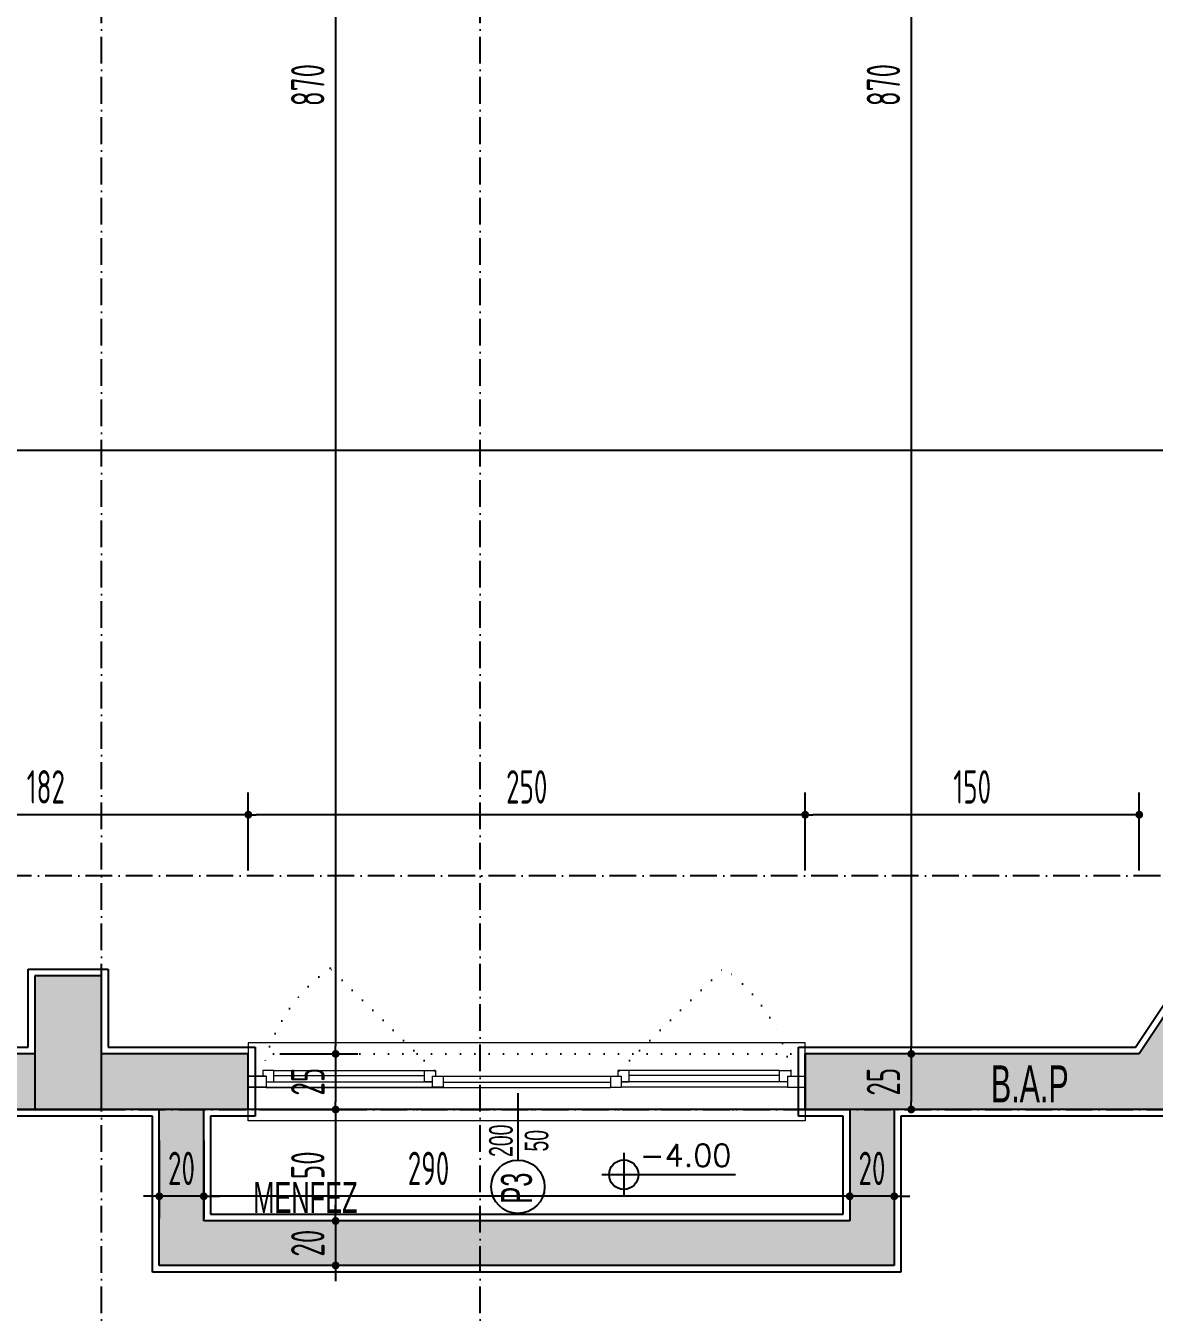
# Model space of a CAD drawing. Extents: x 41749 to 92598, y -24291 to 29432.
# Drawn here: x 47568 to 48075, y -23309 to -22730 of the extents above; entities that cross this region are included whole.
import ezdxf

# ---------------------------------------------------------------- set-up
doc = ezdxf.new("R2010")
doc.units = 0
doc.header["$MEASUREMENT"] = 0
doc.header["$PDMODE"] = 3
doc.linetypes.add('ACAD_ISO10W100', pattern=[18, 12, -3, 0, -3])
doc.linetypes.add('DOT', pattern=[6.35, 0, -6.35])
doc.layers.get('0').update_dxf_attribs({"linetype": 'CONTINUOUS'})
doc.layers.get('Defpoints').update_dxf_attribs({"linetype": 'CONTINUOUS'})
for name, color, linetype in [('AKS', 10, 'CONTINUOUS'), ('DUVAR', 6, 'CONTINUOUS'), ('İÇ ÖLÇÜ', 95, 'CONTINUOUS'), ('KOLON', 5, 'CONTINUOUS'), ('OLCU', 3, 'CONTINUOUS'), ('P', 7, 'DOT'), ('SEMBOL', 21, 'CONTINUOUS'), ('SıVA', 7, 'CONTINUOUS'), ('tar', 12, 'CONTINUOUS'), ('YAZI', 7, 'CONTINUOUS')]:
    doc.layers.add(name, color=color, linetype=linetype)
doc.layers.add('KAPI-GOR', color=153, linetype='CONTINUOUS', lineweight=15)
doc.styles.add('KOT', font='ROMANS.SHX')
doc.styles.add('OLCU', font='isocpeur.ttf', dxfattribs={"width": 0.59})
doc.dimstyles.new('OLCU3', dxfattribs={"dimscale": 0.5, "dimtxt": 30, "dimasz": 7, "dimexe": 20, "dimexo": 0, "dimgap": 10, "dimtad": 1, "dimdec": 4, "dimrnd": 0.5, "dimdsep": 46, "dimtxsty": 'OLCU', "dimblk1": 'DOT', "dimblk2": 'DOT', "dimsah": 1, "dimcen": 0.09, "dimclrt": 4, "dimadec": 0, "dimazin": 0, "dimtfac": 1, "dimtdec": 4, "dimtix": 1, "dimtmove": 2, "dimatfit": 3, "dimfxl": 0, "dimtolj": 1, "dimtzin": 0, "dimarcsym": 0})

# ---------------------------------------------------------------- blocks, each defined once
blk = doc.blocks.new('KOTBLK04')
for p, q in [((0, 0.49), (0, -0.49)), ((-0.49, 0), (2.51, 0))]:
    blk.add_line(p, q)
blk.add_circle((0, 0), 0.33)
at = {"color": 7, "style": 'KOT'}
blk.add_attdef('TEMIZ', (0.359, 0.185), '', height=1, dxfattribs=at)
blk = doc.blocks.new('DOT')
at = {"color": 0, "linetype": 'ByBlock'}
blk.add_line((-0.5, 0), (-1, 0), dxfattribs=at)
at = {"color": 0, "linetype": 'ByBlock', "const_width": 0.5}
blk.add_lwpolyline([(-0.25, 0, 1), (0.25, 0, 1)], format="xyb", close=True, dxfattribs=at)
blk = doc.blocks.new('*D2473')
at = {"layer": 'Defpoints', "color": 0, "transparency": 16777216}
for p in [(47918.3, -23083.96), (47918.3, -23191.34), (48068.3, -23191.34)]:
    blk.add_point(p, dxfattribs=at)
at = {"layer": 'İÇ ÖLÇÜ', "color": 0, "lineweight": -2, "transparency": 16777216}
for p, q in [((47918.3, -23108.96), (47918.3, -23073.96)), ((48068.3, -23108.96), (48068.3, -23073.96)), ((48064.8, -23083.96), (47921.8, -23083.96))]:
    blk.add_line(p, q, dxfattribs=at)
at = {"layer": 'İÇ ÖLÇÜ', "color": 0, "lineweight": -2, "transparency": 16777216, "xscale": 3.5, "yscale": 3.5, "zscale": 3.5, "rotation": 180}
blk.add_blockref('DOT', (47918.3, -23083.96), dxfattribs=at)
at = {"layer": 'İÇ ÖLÇÜ', "color": 0, "lineweight": -2, "transparency": 16777216, "xscale": 3.5, "yscale": 3.5, "zscale": 3.5}
blk.add_blockref('DOT', (48068.3, -23083.96), dxfattribs=at)
at = {"layer": 'İÇ ÖLÇÜ', "color": 4, "transparency": 16777216, "insert": (47993.3, -23071.46), "char_height": 15, "attachment_point": 5, "style": 'OLCU'}
blk.add_mtext('\\A1;150', dxfattribs=at)
blk = doc.blocks.new('*D2474')
at = {"layer": 'Defpoints', "color": 0, "transparency": 16777216}
for p in [(47668.3, -23083.96), (47918.3, -23191.34), (47668.3, -23201.34)]:
    blk.add_point(p, dxfattribs=at)
at = {"layer": 'İÇ ÖLÇÜ', "color": 0, "lineweight": -2, "transparency": 16777216}
for p, q in [((47668.3, -23108.96), (47668.3, -23073.96)), ((47918.3, -23108.96), (47918.3, -23073.96)), ((47914.8, -23083.96), (47671.8, -23083.96))]:
    blk.add_line(p, q, dxfattribs=at)
at = {"layer": 'İÇ ÖLÇÜ', "color": 0, "lineweight": -2, "transparency": 16777216, "xscale": 3.5, "yscale": 3.5, "zscale": 3.5, "rotation": 180}
blk.add_blockref('DOT', (47668.3, -23083.96), dxfattribs=at)
at = {"layer": 'İÇ ÖLÇÜ', "color": 0, "lineweight": -2, "transparency": 16777216, "xscale": 3.5, "yscale": 3.5, "zscale": 3.5}
blk.add_blockref('DOT', (47918.3, -23083.96), dxfattribs=at)
at = {"layer": 'İÇ ÖLÇÜ', "color": 4, "transparency": 16777216, "insert": (47793.3, -23071.46), "char_height": 15, "attachment_point": 5, "style": 'OLCU'}
blk.add_mtext('\\A1;250', dxfattribs=at)
blk = doc.blocks.new('*D2475')
at = {"layer": 'Defpoints', "color": 0, "transparency": 16777216}
for p in [(47486.48, -23083.96), (47486.48, -23197.39), (47668.3, -23201.34)]:
    blk.add_point(p, dxfattribs=at)
at = {"layer": 'İÇ ÖLÇÜ', "color": 0, "lineweight": -2, "transparency": 16777216}
for p, q in [((47486.48, -23108.96), (47486.48, -23073.96)), ((47668.3, -23108.96), (47668.3, -23073.96)), ((47664.8, -23083.96), (47489.98, -23083.96))]:
    blk.add_line(p, q, dxfattribs=at)
at = {"layer": 'İÇ ÖLÇÜ', "color": 0, "lineweight": -2, "transparency": 16777216, "xscale": 3.5, "yscale": 3.5, "zscale": 3.5, "rotation": 180}
blk.add_blockref('DOT', (47486.48, -23083.96), dxfattribs=at)
at = {"layer": 'İÇ ÖLÇÜ', "color": 0, "lineweight": -2, "transparency": 16777216, "xscale": 3.5, "yscale": 3.5, "zscale": 3.5}
blk.add_blockref('DOT', (47668.3, -23083.96), dxfattribs=at)
at = {"layer": 'İÇ ÖLÇÜ', "color": 4, "transparency": 16777216, "insert": (47577.39, -23071.46), "char_height": 15, "attachment_point": 5, "style": 'OLCU'}
blk.add_mtext('\\A1;182', dxfattribs=at)
blk = doc.blocks.new('*D2479')
at = {"layer": 'Defpoints', "color": 0, "transparency": 16777216}
for p in [(46082.86, -22920.44), (48222.39, -22935.69), (46082.86, -22956.79)]:
    blk.add_point(p, dxfattribs=at)
at = {"layer": 'İÇ ÖLÇÜ', "color": 0, "lineweight": -2, "transparency": 16777216}
for p, q in [((46082.86, -22945.44), (46082.86, -22910.44)), ((48222.39, -22935.69), (48222.39, -22910.44)), ((48218.89, -22920.44), (46086.36, -22920.44))]:
    blk.add_line(p, q, dxfattribs=at)
at = {"layer": 'İÇ ÖLÇÜ', "color": 0, "lineweight": -2, "transparency": 16777216, "xscale": 3.5, "yscale": 3.5, "zscale": 3.5, "rotation": 180}
blk.add_blockref('DOT', (46082.86, -22920.44), dxfattribs=at)
at = {"layer": 'İÇ ÖLÇÜ', "color": 0, "lineweight": -2, "transparency": 16777216, "xscale": 3.5, "yscale": 3.5, "zscale": 3.5}
blk.add_blockref('DOT', (48222.39, -22920.44), dxfattribs=at)
at = {"layer": 'İÇ ÖLÇÜ', "color": 4, "transparency": 16777216, "insert": (47221.05, -22907.94), "char_height": 15, "attachment_point": 5, "style": 'OLCU'}
blk.add_mtext('\\A1;2139.5', dxfattribs=at)
blk = doc.blocks.new('*D2482')
at = {"layer": 'Defpoints', "color": 0, "transparency": 16777216}
for p in [(47965.94, -22321.34), (47965.94, -23191.34), (48029.52, -23191.34)]:
    blk.add_point(p, dxfattribs=at)
at = {"layer": 'İÇ ÖLÇÜ', "color": 0, "lineweight": -2, "transparency": 16777216}
for p, q in [((47965.94, -22321.34), (47955.94, -22321.34)), ((47965.94, -22324.84), (47965.94, -23187.84)), ((47990.94, -23191.34), (47955.94, -23191.34))]:
    blk.add_line(p, q, dxfattribs=at)
at = {"layer": 'İÇ ÖLÇÜ', "color": 0, "lineweight": -2, "transparency": 16777216, "xscale": 3.5, "yscale": 3.5, "zscale": 3.5}
for p, rotation in [((47965.94, -22321.34), 90), ((47965.94, -23191.34), 270)]:
    blk.add_blockref('DOT', p, dxfattribs=dict(at, rotation=rotation))
at = {"layer": 'İÇ ÖLÇÜ', "color": 4, "transparency": 16777216, "insert": (47953.44, -22756.34), "char_height": 15, "attachment_point": 5, "rotation": 90, "style": 'OLCU'}
blk.add_mtext('\\A1;870', dxfattribs=at)
blk = doc.blocks.new('*D2483')
at = {"layer": 'Defpoints', "color": 0, "transparency": 16777216}
for p in [(48029.52, -23191.34), (47965.94, -23216.34), (48029.52, -23216.34)]:
    blk.add_point(p, dxfattribs=at)
at = {"layer": 'İÇ ÖLÇÜ', "color": 0, "lineweight": -2, "transparency": 16777216}
for p, q in [((47990.94, -23191.34), (47955.94, -23191.34)), ((47965.94, -23194.84), (47965.94, -23212.84)), ((47990.94, -23216.34), (47955.94, -23216.34))]:
    blk.add_line(p, q, dxfattribs=at)
at = {"layer": 'İÇ ÖLÇÜ', "color": 0, "lineweight": -2, "transparency": 16777216, "xscale": 3.5, "yscale": 3.5, "zscale": 3.5}
for p, rotation in [((47965.94, -23191.34), 90), ((47965.94, -23216.34), 270)]:
    blk.add_blockref('DOT', p, dxfattribs=dict(at, rotation=rotation))
at = {"layer": 'İÇ ÖLÇÜ', "color": 4, "transparency": 16777216, "insert": (47953.44, -23203.84), "char_height": 15, "attachment_point": 5, "rotation": 90, "style": 'OLCU'}
blk.add_mtext('\\A1;25', dxfattribs=at)
blk = doc.blocks.new('*D2485')
at = {"layer": 'Defpoints', "color": 0, "transparency": 16777216}
for p in [(47592.39, -22321.34), (47660.15, -23191.34), (47707.5, -23191.34)]:
    blk.add_point(p, dxfattribs=at)
at = {"layer": 'İÇ ÖLÇÜ', "color": 0, "lineweight": -2, "transparency": 16777216}
for p, q in [((47682.5, -22321.34), (47717.5, -22321.34)), ((47707.5, -22324.84), (47707.5, -23187.84)), ((47682.5, -23191.34), (47717.5, -23191.34))]:
    blk.add_line(p, q, dxfattribs=at)
at = {"layer": 'İÇ ÖLÇÜ', "color": 0, "lineweight": -2, "transparency": 16777216, "xscale": 3.5, "yscale": 3.5, "zscale": 3.5}
for p, rotation in [((47707.5, -22321.34), 90), ((47707.5, -23191.34), 270)]:
    blk.add_blockref('DOT', p, dxfattribs=dict(at, rotation=rotation))
at = {"layer": 'İÇ ÖLÇÜ', "color": 4, "transparency": 16777216, "insert": (47695, -22756.34), "char_height": 15, "attachment_point": 5, "rotation": 90, "style": 'OLCU'}
blk.add_mtext('\\A1;870', dxfattribs=at)
blk = doc.blocks.new('*D2486')
at = {"layer": 'Defpoints', "color": 0, "transparency": 16777216}
for p in [(47660.15, -23191.34), (47660.15, -23216.34), (47707.5, -23216.34)]:
    blk.add_point(p, dxfattribs=at)
at = {"layer": 'İÇ ÖLÇÜ', "color": 0, "lineweight": -2, "transparency": 16777216}
for p, q in [((47682.5, -23191.34), (47717.5, -23191.34)), ((47707.5, -23194.84), (47707.5, -23212.84)), ((47682.5, -23216.34), (47717.5, -23216.34))]:
    blk.add_line(p, q, dxfattribs=at)
at = {"layer": 'İÇ ÖLÇÜ', "color": 0, "lineweight": -2, "transparency": 16777216, "xscale": 3.5, "yscale": 3.5, "zscale": 3.5}
for p, rotation in [((47707.5, -23191.34), 90), ((47707.5, -23216.34), 270)]:
    blk.add_blockref('DOT', p, dxfattribs=dict(at, rotation=rotation))
at = {"layer": 'İÇ ÖLÇÜ', "color": 4, "transparency": 16777216, "insert": (47695, -23203.84), "char_height": 15, "attachment_point": 5, "rotation": 90, "style": 'OLCU'}
blk.add_mtext('\\A1;25', dxfattribs=at)
blk = doc.blocks.new('*D2487')
at = {"layer": 'Defpoints', "color": 0, "transparency": 16777216}
for p in [(47660.15, -23216.34), (47707.5, -23266.34), (47736.38, -23266.34)]:
    blk.add_point(p, dxfattribs=at)
at = {"layer": 'İÇ ÖLÇÜ', "color": 0, "lineweight": -2, "transparency": 16777216}
for p, q in [((47682.5, -23216.34), (47717.5, -23216.34)), ((47707.5, -23219.84), (47707.5, -23262.84)), ((47732.5, -23266.34), (47697.5, -23266.34))]:
    blk.add_line(p, q, dxfattribs=at)
at = {"layer": 'İÇ ÖLÇÜ', "color": 0, "lineweight": -2, "transparency": 16777216, "xscale": 3.5, "yscale": 3.5, "zscale": 3.5}
for p, rotation in [((47707.5, -23216.34), 90), ((47707.5, -23266.34), 270)]:
    blk.add_blockref('DOT', p, dxfattribs=dict(at, rotation=rotation))
at = {"layer": 'İÇ ÖLÇÜ', "color": 4, "transparency": 16777216, "insert": (47695, -23241.34), "char_height": 15, "attachment_point": 5, "rotation": 90, "style": 'OLCU'}
blk.add_mtext('\\A1;50', dxfattribs=at)
blk = doc.blocks.new('*D2488')
at = {"layer": 'Defpoints', "color": 0, "transparency": 16777216}
for p in [(47736.38, -23266.34), (47707.5, -23286.34), (47736.38, -23286.34)]:
    blk.add_point(p, dxfattribs=at)
at = {"layer": 'İÇ ÖLÇÜ', "color": 0, "lineweight": -2, "transparency": 16777216}
for p, q in [((47707.5, -23262.84), (47707.5, -23259.34)), ((47732.5, -23266.34), (47697.5, -23266.34)), ((47707.5, -23266.34), (47707.5, -23286.34)), ((47732.5, -23286.34), (47697.5, -23286.34)), ((47707.5, -23289.84), (47707.5, -23293.34))]:
    blk.add_line(p, q, dxfattribs=at)
at = {"layer": 'İÇ ÖLÇÜ', "color": 0, "lineweight": -2, "transparency": 16777216, "xscale": 3.5, "yscale": 3.5, "zscale": 3.5}
for p, rotation in [((47707.5, -23266.34), 270), ((47707.5, -23286.34), 90)]:
    blk.add_blockref('DOT', p, dxfattribs=dict(at, rotation=rotation))
at = {"layer": 'İÇ ÖLÇÜ', "color": 4, "transparency": 16777216, "insert": (47695, -23276.34), "char_height": 15, "attachment_point": 5, "rotation": 90, "style": 'OLCU'}
blk.add_mtext('\\A1;20', dxfattribs=at)
blk = doc.blocks.new('*D2514')
at = {"layer": 'Defpoints', "color": 0, "transparency": 16777216}
for p in [(48247.39, -22966.1), (48067.35, -23216.34), (48414.63, -23216.34)]:
    blk.add_point(p, dxfattribs=at)
at = {"layer": 'OLCU', "color": 0, "lineweight": -2, "transparency": 16777216}
for p, q in [((48389.63, -22966.1), (48424.63, -22966.1)), ((48414.63, -22969.6), (48414.63, -23212.84)), ((48389.63, -23216.34), (48424.63, -23216.34))]:
    blk.add_line(p, q, dxfattribs=at)
at = {"layer": 'OLCU', "color": 0, "lineweight": -2, "transparency": 16777216, "xscale": 3.5, "yscale": 3.5, "zscale": 3.5}
for p, rotation in [((48414.63, -22966.1), 90), ((48414.63, -23216.34), 270)]:
    blk.add_blockref('DOT', p, dxfattribs=dict(at, rotation=rotation))
at = {"layer": 'OLCU', "color": 4, "transparency": 16777216, "insert": (48402.13, -23091.22), "char_height": 15, "attachment_point": 5, "rotation": 90, "style": 'OLCU'}
blk.add_mtext('\\A1;250', dxfattribs=at)
blk = doc.blocks.new('*D2515')
at = {"layer": 'Defpoints', "color": 0, "transparency": 16777216}
for p in [(48067.35, -23216.34), (47938.3, -23286.34), (48414.63, -23286.34)]:
    blk.add_point(p, dxfattribs=at)
at = {"layer": 'OLCU', "color": 0, "lineweight": -2, "transparency": 16777216}
for p, q in [((48389.63, -23216.34), (48424.63, -23216.34)), ((48414.63, -23219.84), (48414.63, -23282.84)), ((48389.63, -23286.34), (48424.63, -23286.34))]:
    blk.add_line(p, q, dxfattribs=at)
at = {"layer": 'OLCU', "color": 0, "lineweight": -2, "transparency": 16777216, "xscale": 3.5, "yscale": 3.5, "zscale": 3.5}
for p, rotation in [((48414.63, -23216.34), 90), ((48414.63, -23286.34), 270)]:
    blk.add_blockref('DOT', p, dxfattribs=dict(at, rotation=rotation))
at = {"layer": 'OLCU', "color": 4, "transparency": 16777216, "insert": (48402.13, -23251.34), "char_height": 15, "attachment_point": 5, "rotation": 90, "style": 'OLCU'}
blk.add_mtext('\\A1;70', dxfattribs=at)
blk = doc.blocks.new('*D2528')
at = {"layer": 'Defpoints', "color": 0, "transparency": 16777216}
for p in [(48081.73, -23216.34), (47958.3, -23251.34), (47958.3, -23436.38)]:
    blk.add_point(p, dxfattribs=at)
at = {"layer": 'OLCU', "color": 0, "lineweight": -2, "transparency": 16777216}
for p, q in [((47958.3, -23411.38), (47958.3, -23446.38)), ((48081.73, -23411.38), (48081.73, -23446.38)), ((48078.23, -23436.38), (47961.8, -23436.38))]:
    blk.add_line(p, q, dxfattribs=at)
at = {"layer": 'OLCU', "color": 0, "lineweight": -2, "transparency": 16777216, "xscale": 3.5, "yscale": 3.5, "zscale": 3.5, "rotation": 180}
blk.add_blockref('DOT', (47958.3, -23436.38), dxfattribs=at)
at = {"layer": 'OLCU', "color": 0, "lineweight": -2, "transparency": 16777216, "xscale": 3.5, "yscale": 3.5, "zscale": 3.5}
blk.add_blockref('DOT', (48081.73, -23436.38), dxfattribs=at)
at = {"layer": 'OLCU', "color": 4, "transparency": 16777216, "insert": (48020.01, -23423.88), "char_height": 15, "attachment_point": 5, "style": 'OLCU'}
blk.add_mtext('\\A1;123.5', dxfattribs=at)
blk = doc.blocks.new('*D2529')
at = {"layer": 'Defpoints', "color": 0, "transparency": 16777216}
for p in [(47938.3, -23251.34), (47958.3, -23251.34), (47938.3, -23436.38)]:
    blk.add_point(p, dxfattribs=at)
at = {"layer": 'OLCU', "color": 0, "lineweight": -2, "transparency": 16777216}
for p, q in [((47938.3, -23411.38), (47938.3, -23446.38)), ((47958.3, -23411.38), (47958.3, -23446.38)), ((47934.8, -23436.38), (47931.3, -23436.38)), ((47958.3, -23436.38), (47938.3, -23436.38)), ((47961.8, -23436.38), (47965.3, -23436.38))]:
    blk.add_line(p, q, dxfattribs=at)
at = {"layer": 'OLCU', "color": 0, "lineweight": -2, "transparency": 16777216, "xscale": 3.5, "yscale": 3.5, "zscale": 3.5}
blk.add_blockref('DOT', (47938.3, -23436.38), dxfattribs=at)
at = {"layer": 'OLCU', "color": 0, "lineweight": -2, "transparency": 16777216, "xscale": 3.5, "yscale": 3.5, "zscale": 3.5, "rotation": 180}
blk.add_blockref('DOT', (47958.3, -23436.38), dxfattribs=at)
at = {"layer": 'OLCU', "color": 4, "transparency": 16777216, "insert": (47948.3, -23423.88), "char_height": 15, "attachment_point": 5, "style": 'OLCU'}
blk.add_mtext('\\A1;20', dxfattribs=at)
blk = doc.blocks.new('*D2530')
at = {"layer": 'Defpoints', "color": 0, "transparency": 16777216}
for p in [(47918.3, -23218.84), (47938.3, -23251.34), (47918.3, -23436.38)]:
    blk.add_point(p, dxfattribs=at)
at = {"layer": 'OLCU', "color": 0, "lineweight": -2, "transparency": 16777216}
for p, q in [((47918.3, -23411.38), (47918.3, -23446.38)), ((47938.3, -23411.38), (47938.3, -23446.38)), ((47914.8, -23436.38), (47911.3, -23436.38)), ((47938.3, -23436.38), (47918.3, -23436.38)), ((47941.8, -23436.38), (47945.3, -23436.38))]:
    blk.add_line(p, q, dxfattribs=at)
at = {"layer": 'OLCU', "color": 0, "lineweight": -2, "transparency": 16777216, "xscale": 3.5, "yscale": 3.5, "zscale": 3.5}
blk.add_blockref('DOT', (47918.3, -23436.38), dxfattribs=at)
at = {"layer": 'OLCU', "color": 0, "lineweight": -2, "transparency": 16777216, "xscale": 3.5, "yscale": 3.5, "zscale": 3.5, "rotation": 180}
blk.add_blockref('DOT', (47938.3, -23436.38), dxfattribs=at)
at = {"layer": 'OLCU', "color": 4, "transparency": 16777216, "insert": (47928.3, -23423.88), "char_height": 15, "attachment_point": 5, "style": 'OLCU'}
blk.add_mtext('\\A1;20', dxfattribs=at)
blk = doc.blocks.new('*D2531')
at = {"layer": 'Defpoints', "color": 0, "transparency": 16777216}
for p in [(47668.3, -23221.34), (47918.3, -23218.84), (47668.3, -23436.38)]:
    blk.add_point(p, dxfattribs=at)
at = {"layer": 'OLCU', "color": 0, "lineweight": -2, "transparency": 16777216}
for p, q in [((47668.3, -23411.38), (47668.3, -23446.38)), ((47918.3, -23411.38), (47918.3, -23446.38)), ((47914.8, -23436.38), (47671.8, -23436.38))]:
    blk.add_line(p, q, dxfattribs=at)
at = {"layer": 'OLCU', "color": 0, "lineweight": -2, "transparency": 16777216, "xscale": 3.5, "yscale": 3.5, "zscale": 3.5, "rotation": 180}
blk.add_blockref('DOT', (47668.3, -23436.38), dxfattribs=at)
at = {"layer": 'OLCU', "color": 0, "lineweight": -2, "transparency": 16777216, "xscale": 3.5, "yscale": 3.5, "zscale": 3.5}
blk.add_blockref('DOT', (47918.3, -23436.38), dxfattribs=at)
at = {"layer": 'OLCU', "color": 4, "transparency": 16777216, "insert": (47793.3, -23423.88), "char_height": 15, "attachment_point": 5, "style": 'OLCU'}
blk.add_mtext('\\A1;250', dxfattribs=at)
blk = doc.blocks.new('*D2532')
at = {"layer": 'Defpoints', "color": 0, "transparency": 16777216}
for p in [(47668.3, -23221.34), (47648.3, -23229.05), (47648.3, -23436.38)]:
    blk.add_point(p, dxfattribs=at)
at = {"layer": 'OLCU', "color": 0, "lineweight": -2, "transparency": 16777216}
for p, q in [((47648.3, -23411.38), (47648.3, -23446.38)), ((47668.3, -23411.38), (47668.3, -23446.38)), ((47644.8, -23436.38), (47641.3, -23436.38)), ((47668.3, -23436.38), (47648.3, -23436.38)), ((47671.8, -23436.38), (47675.3, -23436.38))]:
    blk.add_line(p, q, dxfattribs=at)
at = {"layer": 'OLCU', "color": 0, "lineweight": -2, "transparency": 16777216, "xscale": 3.5, "yscale": 3.5, "zscale": 3.5}
blk.add_blockref('DOT', (47648.3, -23436.38), dxfattribs=at)
at = {"layer": 'OLCU', "color": 0, "lineweight": -2, "transparency": 16777216, "xscale": 3.5, "yscale": 3.5, "zscale": 3.5, "rotation": 180}
blk.add_blockref('DOT', (47668.3, -23436.38), dxfattribs=at)
at = {"layer": 'OLCU', "color": 4, "transparency": 16777216, "insert": (47658.3, -23423.88), "char_height": 15, "attachment_point": 5, "style": 'OLCU'}
blk.add_mtext('\\A1;20', dxfattribs=at)
blk = doc.blocks.new('*D2533')
at = {"layer": 'Defpoints', "color": 0, "transparency": 16777216}
for p in [(47628.3, -23229.05), (47648.3, -23229.05), (47628.3, -23436.38)]:
    blk.add_point(p, dxfattribs=at)
at = {"layer": 'OLCU', "color": 0, "lineweight": -2, "transparency": 16777216}
for p, q in [((47628.3, -23411.38), (47628.3, -23446.38)), ((47648.3, -23411.38), (47648.3, -23446.38)), ((47624.8, -23436.38), (47621.3, -23436.38)), ((47648.3, -23436.38), (47628.3, -23436.38)), ((47651.8, -23436.38), (47655.3, -23436.38))]:
    blk.add_line(p, q, dxfattribs=at)
at = {"layer": 'OLCU', "color": 0, "lineweight": -2, "transparency": 16777216, "xscale": 3.5, "yscale": 3.5, "zscale": 3.5}
blk.add_blockref('DOT', (47628.3, -23436.38), dxfattribs=at)
at = {"layer": 'OLCU', "color": 0, "lineweight": -2, "transparency": 16777216, "xscale": 3.5, "yscale": 3.5, "zscale": 3.5, "rotation": 180}
blk.add_blockref('DOT', (47648.3, -23436.38), dxfattribs=at)
at = {"layer": 'OLCU', "color": 4, "transparency": 16777216, "insert": (47638.3, -23423.88), "char_height": 15, "attachment_point": 5, "style": 'OLCU'}
blk.add_mtext('\\A1;20', dxfattribs=at)
blk = doc.blocks.new('*D2534')
at = {"layer": 'Defpoints', "color": 0, "transparency": 16777216}
for p in [(47628.3, -23229.05), (47526.48, -23243.78), (47526.48, -23436.38)]:
    blk.add_point(p, dxfattribs=at)
at = {"layer": 'OLCU', "color": 0, "lineweight": -2, "transparency": 16777216}
for p, q in [((47526.48, -23411.38), (47526.48, -23446.38)), ((47628.3, -23411.38), (47628.3, -23446.38)), ((47624.8, -23436.38), (47529.98, -23436.38))]:
    blk.add_line(p, q, dxfattribs=at)
at = {"layer": 'OLCU', "color": 0, "lineweight": -2, "transparency": 16777216, "xscale": 3.5, "yscale": 3.5, "zscale": 3.5, "rotation": 180}
blk.add_blockref('DOT', (47526.48, -23436.38), dxfattribs=at)
at = {"layer": 'OLCU', "color": 0, "lineweight": -2, "transparency": 16777216, "xscale": 3.5, "yscale": 3.5, "zscale": 3.5}
blk.add_blockref('DOT', (47628.3, -23436.38), dxfattribs=at)
at = {"layer": 'OLCU', "color": 4, "transparency": 16777216, "insert": (47577.39, -23423.88), "char_height": 15, "attachment_point": 5, "style": 'OLCU'}
blk.add_mtext('\\A1;102', dxfattribs=at)
blk = doc.blocks.new('*D2543')
at = {"layer": 'Defpoints', "color": 0, "transparency": 16777216}
for p in [(48081.73, -23216.34), (46829.09, -23246.57), (48081.73, -23466.38)]:
    blk.add_point(p, dxfattribs=at)
at = {"layer": 'OLCU', "color": 0, "lineweight": -2, "transparency": 16777216}
for p, q in [((46829.09, -23441.38), (46829.09, -23476.38)), ((48081.73, -23441.38), (48081.73, -23476.38)), ((46832.59, -23466.38), (48078.23, -23466.38))]:
    blk.add_line(p, q, dxfattribs=at)
at = {"layer": 'OLCU', "color": 0, "lineweight": -2, "transparency": 16777216, "xscale": 3.5, "yscale": 3.5, "zscale": 3.5, "rotation": 180}
blk.add_blockref('DOT', (46829.09, -23466.38), dxfattribs=at)
at = {"layer": 'OLCU', "color": 0, "lineweight": -2, "transparency": 16777216, "xscale": 3.5, "yscale": 3.5, "zscale": 3.5}
blk.add_blockref('DOT', (48081.73, -23466.38), dxfattribs=at)
at = {"layer": 'OLCU', "color": 4, "transparency": 16777216, "insert": (47455.41, -23453.88), "char_height": 15, "attachment_point": 5, "style": 'OLCU'}
blk.add_mtext('\\A1;1252.5', dxfattribs=at)
blk = doc.blocks.new('*D2568')
at = {"layer": 'Defpoints', "color": 0, "transparency": 16777216}
for p in [(47938.3, -23241.34), (47958.3, -23239.24), (47938.3, -23255.27)]:
    blk.add_point(p, dxfattribs=at)
at = {"layer": 'İÇ ÖLÇÜ', "color": 0, "lineweight": -2, "transparency": 16777216}
for p, q in [((47938.3, -23241.34), (47938.3, -23265.27)), ((47958.3, -23239.24), (47958.3, -23265.27)), ((47934.8, -23255.27), (47931.3, -23255.27)), ((47958.3, -23255.27), (47938.3, -23255.27)), ((47961.8, -23255.27), (47965.3, -23255.27))]:
    blk.add_line(p, q, dxfattribs=at)
at = {"layer": 'İÇ ÖLÇÜ', "color": 0, "lineweight": -2, "transparency": 16777216, "xscale": 3.5, "yscale": 3.5, "zscale": 3.5}
blk.add_blockref('DOT', (47938.3, -23255.27), dxfattribs=at)
at = {"layer": 'İÇ ÖLÇÜ', "color": 0, "lineweight": -2, "transparency": 16777216, "xscale": 3.5, "yscale": 3.5, "zscale": 3.5, "rotation": 180}
blk.add_blockref('DOT', (47958.3, -23255.27), dxfattribs=at)
at = {"layer": 'İÇ ÖLÇÜ', "color": 4, "transparency": 16777216, "insert": (47948.3, -23242.77), "char_height": 15, "attachment_point": 5, "style": 'OLCU'}
blk.add_mtext('\\A1;20', dxfattribs=at)
blk = doc.blocks.new('*D2569')
at = {"layer": 'Defpoints', "color": 0, "transparency": 16777216}
for p in [(47648.3, -23229.05), (47938.3, -23241.34), (47648.3, -23255.27)]:
    blk.add_point(p, dxfattribs=at)
at = {"layer": 'İÇ ÖLÇÜ', "color": 0, "lineweight": -2, "transparency": 16777216}
for p, q in [((47648.3, -23230.27), (47648.3, -23265.27)), ((47938.3, -23241.34), (47938.3, -23265.27)), ((47934.8, -23255.27), (47651.8, -23255.27))]:
    blk.add_line(p, q, dxfattribs=at)
at = {"layer": 'İÇ ÖLÇÜ', "color": 0, "lineweight": -2, "transparency": 16777216, "xscale": 3.5, "yscale": 3.5, "zscale": 3.5, "rotation": 180}
blk.add_blockref('DOT', (47648.3, -23255.27), dxfattribs=at)
at = {"layer": 'İÇ ÖLÇÜ', "color": 0, "lineweight": -2, "transparency": 16777216, "xscale": 3.5, "yscale": 3.5, "zscale": 3.5}
blk.add_blockref('DOT', (47938.3, -23255.27), dxfattribs=at)
at = {"layer": 'İÇ ÖLÇÜ', "color": 4, "transparency": 16777216, "insert": (47749.2, -23242.77), "char_height": 15, "attachment_point": 5, "style": 'OLCU'}
blk.add_mtext('\\A1;290', dxfattribs=at)
blk = doc.blocks.new('*D2570')
at = {"layer": 'Defpoints', "color": 0, "transparency": 16777216}
for p in [(47628.3, -23229.05), (47648.3, -23229.05), (47628.3, -23255.27)]:
    blk.add_point(p, dxfattribs=at)
at = {"layer": 'İÇ ÖLÇÜ', "color": 0, "lineweight": -2, "transparency": 16777216}
for p, q in [((47628.3, -23230.27), (47628.3, -23265.27)), ((47648.3, -23230.27), (47648.3, -23265.27)), ((47624.8, -23255.27), (47621.3, -23255.27)), ((47648.3, -23255.27), (47628.3, -23255.27)), ((47651.8, -23255.27), (47655.3, -23255.27))]:
    blk.add_line(p, q, dxfattribs=at)
at = {"layer": 'İÇ ÖLÇÜ', "color": 0, "lineweight": -2, "transparency": 16777216, "xscale": 3.5, "yscale": 3.5, "zscale": 3.5}
blk.add_blockref('DOT', (47628.3, -23255.27), dxfattribs=at)
at = {"layer": 'İÇ ÖLÇÜ', "color": 0, "lineweight": -2, "transparency": 16777216, "xscale": 3.5, "yscale": 3.5, "zscale": 3.5, "rotation": 180}
blk.add_blockref('DOT', (47648.3, -23255.27), dxfattribs=at)
at = {"layer": 'İÇ ÖLÇÜ', "color": 4, "transparency": 16777216, "insert": (47638.3, -23242.77), "char_height": 15, "attachment_point": 5, "style": 'OLCU'}
blk.add_mtext('\\A1;20', dxfattribs=at)

msp = doc.modelspace()

# ---------------------------------------------------------------- hatches: boundary and pattern name
at = {"layer": 'tar'}
h = msp.add_hatch(dxfattribs=at)
h.set_pattern_fill('ANSI33', color=256, scale=40, style=0)
h.paths.add_polyline_path([(47382.3858, -22296.33978), (47362.3858, -22296.33978), (47362.3858, -22321.33978), (47382.3858, -22321.33978)])
h.paths.add_polyline_path([(47382.3858, -22321.33978), (47362.3858, -22321.33978), (47362.3858, -22501.33978), (47382.3858, -22501.33978)])
h.paths.add_polyline_path([(47742.3858, -22296.33978), (47382.3858, -22296.33978), (47382.3858, -22321.33978), (47742.3858, -22321.33978)])
h.paths.add_polyline_path([(47362.3858, -22296.33978), (47202.3858, -22296.33978), (47202.3858, -22321.33978), (47362.3858, -22321.33978)])
h.paths.add_polyline_path([(47202.3858, -22296.33978), (47192.3858, -22296.33978), (47182.3858, -22296.33978), (47182.3858, -22321.33978), (47202.3858, -22321.33978)])
h.paths.add_polyline_path([(47202.3858, -22321.33978), (47182.3858, -22321.33978), (47182.3858, -22501.33978), (47202.3858, -22501.33978)])
h.paths.add_polyline_path([(46677.3858, -22296.33978), (46647.3858, -22296.33978), (46647.3858, -22356.33978), (46677.3858, -22356.33978)], flags=17)
h.paths.add_polyline_path([(46647.3858, -22296.33978), (46057.86467, -22296.33978), (46057.86467, -22596.33978), (46057.86467, -23111.53653), (46827.43037, -23216.33978), (46832.3858, -23216.33978), (47072.3858, -23216.33978), (47072.3858, -23191.33978), (46829.12486, -23191.33978), (46082.86467, -23089.71039), (46082.86467, -22321.33978), (46647.3858, -22321.33978)])
h.paths.add_polyline_path([(46677.3858, -22581.33978), (46647.3858, -22581.33978), (46647.3858, -22641.33978), (46677.3858, -22641.33978)], flags=17)
h.paths.add_polyline_path([(46677.3858, -23081.33978), (46617.3858, -23081.33978), (46617.3858, -23111.33978), (46677.3858, -23111.33978)], flags=17)
h.paths.add_polyline_path([(47422.3858, -22611.33978), (47362.3858, -22611.33978), (47362.3858, -22641.33978), (47422.3858, -22641.33978)])
h.paths.add_polyline_path([(47772.3858, -22611.33978), (47712.3858, -22611.33978), (47712.3858, -22641.33978), (47772.3858, -22641.33978)])
h.paths.add_polyline_path([(47102.3858, -23156.33973), (47072.3858, -23156.33973), (47072.3858, -23216.33973), (47102.3858, -23216.33973)])
h.paths.add_polyline_path([(47216.47574, -23216.33978), (47236.47574, -23216.33978), (47236.47574, -23191.33978), (47102.3858, -23191.33978), (47102.3858, -23216.33978), (47196.47574, -23216.33978), (47196.47574, -23286.34123), (47466.47574, -23286.34123), (47526.47574, -23286.34123), (47526.47574, -23216.33978), (47531.43117, -23216.33978), (47572.3858, -23216.33978), (47572.3858, -23191.33978), (47486.47574, -23191.33978), (47486.47574, -23216.33978), (47506.47574, -23216.33978), (47506.47574, -23266.34123), (47466.47574, -23266.34123), (47216.47574, -23266.34123)])
h.paths.add_polyline_path([(47602.3858, -23156.33973), (47572.3858, -23156.33973), (47572.3858, -23216.33973), (47602.3858, -23216.33973)])
h.paths.add_polyline_path([(47668.29587, -23191.33978), (47602.3858, -23191.33978), (47602.3858, -23216.33978), (47628.29587, -23216.33978), (47628.29587, -23286.34123), (47688.29587, -23286.34123), (47958.29587, -23286.34123), (47958.29587, -23216.33978), (48081.7276, -23216.33978), (48151.23728, -23111.33978), (48121.25562, -23111.33978), (48068.29587, -23191.33978), (47918.29587, -23191.33978), (47918.29587, -23216.33978), (47938.29587, -23216.33978), (47938.29587, -23266.34123), (47688.29587, -23266.34123), (47648.29587, -23266.34123), (47648.29587, -23216.33978), (47668.29587, -23216.33978)])
h.paths.add_polyline_path([(48152.23728, -23081.33978), (48091.23728, -23081.33978), (48091.23728, -23111.33978), (48151.23728, -23111.33978), (48152.23728, -23109.8292)])
h.paths.add_polyline_path([(48247.3858, -22966.09965), (48247.3858, -22296.33978), (48152.23728, -22296.33978), (48152.23728, -22321.33978), (48222.3858, -22321.33978), (48222.3858, -22958.57444), (48141.11553, -23081.33978), (48152.23728, -23081.33978), (48152.23728, -23109.8292)])
h.paths.add_polyline_path([(48152.23728, -22296.33978), (48092.23728, -22296.33978), (48092.23728, -22326.33978), (48152.23728, -22326.33978)])
h.paths.add_polyline_path([(48092.23728, -22296.33978), (47772.3858, -22296.33978), (47772.3858, -22321.33978), (48092.23728, -22321.33978)])
h.paths.add_polyline_path([(47772.3858, -22296.33978), (47742.3858, -22296.33978), (47742.3858, -22356.33978), (47772.3858, -22356.33978), (47772.3858, -22316.33978)])

# ---------------------------------------------------------------- linework, layer by layer
at = {"layer": 'AKS', "linetype": 'ACAD_ISO10W100'}
for p, q in [((47602.3858, -23615.41817), (47602.3858, -21957.24438)), ((47772.3858, -23615.41817), (47772.3858, -21957.24438)), ((48548.3858, -23111.33978), (45754.73161, -23111.33978)), ((45754.73161, -23216.33978), (48548.3858, -23216.33986))]:
    msp.add_line(p, q, dxfattribs=at)
at = {"layer": 'DUVAR'}
for p, q in [((47918.29587, -23191.33978), (47918.29587, -23216.33978)), ((47918.29587, -23216.33978), (47918.29587, -23191.33978)), ((47918.29587, -23191.33978), (47918.29587, -23216.33978)), ((47918.29587, -23191.33978), (47918.29587, -23216.33978)), ((47918.29587, -23216.33978), (47918.29587, -23191.33978)), ((47668.29587, -23216.33978), (47668.29587, -23216.33978)), ((47918.29587, -23216.33978), (47918.29587, -23216.33978)), ((47938.29587, -23216.33978), (47938.29587, -23216.33973)), ((47938.29587, -23216.33973), (47938.29587, -23216.33973))]:
    msp.add_line(p, q, dxfattribs=at)
at = {"layer": 'KAPI-GOR'}
for p, q in [((47668.29587, -23201.33978), (47676.29587, -23201.33978)), ((47676.29587, -23201.33978), (47668.29587, -23201.33978)), ((47679.79587, -23198.83978), (47674.79587, -23198.83978)), ((47674.79587, -23198.83978), (47674.79587, -23201.33978)), ((47676.29587, -23201.33978), (47676.29587, -23206.33978)), ((47676.29587, -23201.33978), (47676.29587, -23206.33978)), ((47676.29587, -23203.83978), (47679.79587, -23203.83978)), ((47679.79587, -23203.83978), (47679.79587, -23198.83978)), ((47679.79587, -23198.83978), (47747.35658, -23198.83978)), ((47679.79587, -23201.08978), (47747.35658, -23201.08978)), ((47679.79587, -23203.83978), (47747.35658, -23203.83978)), ((47747.35658, -23203.83978), (47747.35658, -23198.83978)), ((47747.35658, -23198.83978), (47752.35658, -23198.83978)), ((47747.35658, -23198.83978), (47752.35658, -23198.83978)), ((47750.85658, -23203.83978), (47747.35658, -23203.83978)), ((47747.35658, -23203.83978), (47750.85658, -23203.83978)), ((47750.85658, -23201.41763), (47750.85658, -23206.33978)), ((47750.85658, -23201.41763), (47750.85658, -23203.83978)), ((47750.85658, -23201.41763), (47830.85658, -23201.41763)), ((47752.35658, -23198.83978), (47752.35658, -23201.41763)), ((47755.73516, -23201.41763), (47755.73516, -23206.33978)), ((47755.73516, -23204.08978), (47830.85658, -23204.08978)), ((47830.85658, -23201.33978), (47835.73516, -23201.33978)), ((47830.85658, -23201.33978), (47830.85658, -23206.33978)), ((47834.23516, -23198.83978), (47834.23516, -23201.33978)), ((47839.23516, -23198.83978), (47834.23516, -23198.83978)), ((47839.23516, -23198.83978), (47834.23516, -23198.83978)), ((47835.73516, -23201.33978), (47835.73516, -23206.33978)), ((47835.73516, -23201.33978), (47835.73516, -23203.83978)), ((47835.73516, -23203.83978), (47839.23516, -23203.83978)), ((47839.23516, -23203.83978), (47835.73516, -23203.83978)), ((47839.23516, -23203.83978), (47839.23516, -23198.83978)), ((47906.79587, -23198.83978), (47839.23516, -23198.83978)), ((47906.79587, -23201.08978), (47839.23516, -23201.08978)), ((47906.79587, -23203.83978), (47839.23516, -23203.83978)), ((47906.79587, -23203.83978), (47906.79587, -23198.83978)), ((47906.79587, -23198.83978), (47911.79587, -23198.83978)), ((47910.29587, -23203.83978), (47906.79587, -23203.83978)), ((47910.29587, -23201.33978), (47918.29587, -23201.33978)), ((47910.29587, -23201.33978), (47910.29587, -23206.33978)), ((47911.79587, -23198.83978), (47911.79587, -23201.33978)), ((47668.29587, -23206.33978), (47676.29587, -23206.33978)), ((47676.29587, -23206.33978), (47668.29587, -23206.33978)), ((47676.29587, -23206.33978), (47750.85658, -23206.33978)), ((47676.29587, -23206.41763), (47830.85658, -23206.41763)), ((47755.73516, -23206.33978), (47750.85658, -23206.33978)), ((47830.85658, -23206.33978), (47835.73516, -23206.33978)), ((47910.29587, -23206.33978), (47835.73516, -23206.33978)), ((47910.29587, -23206.33978), (47918.29587, -23206.33978))]:
    msp.add_line(p, q, dxfattribs=at)
for points in [[(47918.29587, -23191.33978), (47918.29587, -23186.33978), (47668.29587, -23186.33978), (47668.29587, -23188.83978), (47668.29587, -23191.33978)], [(47668.29587, -23216.33978), (47668.29587, -23216.33978), (47668.29587, -23213.83978), (47668.29587, -23211.33978)], [(47918.29587, -23211.33978), (47918.29587, -23216.33978)], [(47918.29587, -23216.33978), (47918.29587, -23221.33978), (47668.29587, -23221.33978), (47668.29587, -23218.83978), (47668.29587, -23216.33978)]]:
    msp.add_lwpolyline(points, dxfattribs=at)
at = {"layer": 'KOLON'}
for p, q in [((48121.25562, -23111.33978), (48068.29587, -23191.33978)), ((47602.3858, -23156.33973), (47572.3858, -23156.33973)), ((47572.3858, -23156.33973), (47572.3858, -23216.33973)), ((47602.3858, -23216.33973), (47602.3858, -23156.33973)), ((47572.3858, -23191.33978), (47486.47574, -23191.33978)), ((47668.29587, -23191.33978), (47602.3858, -23191.33978)), ((47668.29587, -23191.33978), (47625.03492, -23191.33978)), ((47668.29587, -23216.33978), (47668.29587, -23191.33978)), ((48068.29587, -23191.33978), (47918.29587, -23191.33978)), ((47918.29587, -23216.33978), (47918.29587, -23191.33978)), ((47628.29587, -23216.33978), (47526.47574, -23216.33978)), ((47572.3858, -23216.33973), (47602.3858, -23216.33973)), ((47628.29587, -23216.33978), (47623.34043, -23216.33978)), ((47628.29587, -23286.34123), (47628.29587, -23216.33978)), ((47668.29587, -23216.33978), (47648.29587, -23216.33978)), ((47668.29587, -23216.33978), (47648.29587, -23216.33978)), ((47648.29587, -23266.34123), (47648.29587, -23216.33978)), ((47938.29587, -23216.33978), (47918.29587, -23216.33978)), ((47918.29587, -23216.34123), (47938.29587, -23216.34123)), ((47938.29587, -23216.34123), (47938.29587, -23266.34123)), ((48081.7276, -23216.33978), (47958.29587, -23216.33978)), ((47958.29587, -23216.33978), (47958.29587, -23286.34123)), ((47688.29587, -23266.34123), (47648.29587, -23266.34123)), ((47938.29587, -23266.34123), (47688.29587, -23266.34123)), ((47688.29587, -23286.34123), (47628.29587, -23286.34123)), ((47958.29587, -23286.34123), (47688.29587, -23286.34123))]:
    msp.add_line(p, q, dxfattribs=at)
at = {"layer": 'P'}
for p, q in [((47751.81173, -23198.83978), (47705.00752, -23152.89339)), ((47834.78, -23198.83978), (47881.58421, -23152.89339)), ((47918.29587, -23191.33978), (47668.29587, -23191.33978)), ((47918.29587, -23216.33978), (47668.29587, -23216.33978))]:
    msp.add_line(p, q, dxfattribs=at)
for centre, start, end in [((47747.44281, -23213.70225), 124.90915086, 168.43769909), ((47839.14893, -23213.70225), 11.56230091, 55.09084914)]:
    msp.add_arc(centre, 74.15167, start, end, dxfattribs=at)
at = {"layer": 'SıVA'}
for p, q in [((48066.68406, -23188.33978), (48115.67183, -23114.33978)), ((47569.3858, -23188.33978), (47569.3858, -23153.33973)), ((47569.3858, -23153.33973), (47605.3858, -23153.33973)), ((47605.3858, -23153.33973), (47605.3858, -23188.33978)), ((47529.73668, -23188.33978), (47569.3858, -23188.33978)), ((47605.3858, -23188.33978), (47671.29587, -23188.33978)), ((47671.29587, -23188.33978), (47671.29587, -23219.33978)), ((47915.29587, -23219.34123), (47915.29587, -23188.33978)), ((47915.29587, -23188.33978), (48066.68406, -23188.33978)), ((47625.29587, -23219.33978), (47529.47574, -23219.33978)), ((47625.29587, -23289.34123), (47625.29587, -23219.33978)), ((47671.29587, -23219.33978), (47651.29587, -23219.33978)), ((47651.29587, -23219.33978), (47651.29587, -23263.34123)), ((47935.29587, -23219.34123), (47915.29587, -23219.34123)), ((47935.29587, -23263.34123), (47935.29587, -23219.34123)), ((48083.33941, -23219.33978), (47961.29587, -23219.33978)), ((47961.29587, -23219.33978), (47961.29587, -23289.34123)), ((47651.29587, -23263.34123), (47688.29587, -23263.34123)), ((47688.29587, -23263.34123), (47935.29587, -23263.34123)), ((47688.29587, -23289.34123), (47625.29587, -23289.34123)), ((47961.29587, -23289.34123), (47688.29587, -23289.34123))]:
    msp.add_line(p, q, dxfattribs=at)
at = {"layer": 'tar'}
msp.add_lwpolyline([(46057.86467, -22296.33978), (48247.3858, -22296.33978), (48247.3858, -22966.09965), (48081.72756, -23216.33984), (46827.43037, -23216.33978), (46057.86467, -23111.33978), (46057.86467, -22296.33978)], dxfattribs=at)
at = {"layer": 'YAZI'}
msp.add_line((47789.33466, -23208.94888), (47789.33466, -23239.00055), dxfattribs=at)
msp.add_circle((47789.33466, -23251.00055), 12, dxfattribs=at)

# ---------------------------------------------------------------- block references
at = {"layer": 'SEMBOL'}
ref = msp.add_blockref('KOTBLK04', (47836.8659, -23245.56427), dxfattribs=dict(at, xscale=20, yscale=20, zscale=20))
ref.add_attrib('TEMIZ', '-4.00', (47844.04924, -23241.87303), dxfattribs={"color": 54, "height": 10, "style": 'KOT'})

# ---------------------------------------------------------------- texts
at = {"layer": 'YAZI', "attachment_point": 5, "style": 'OLCU'}
for s, insert, char_height, width, rotation in [('{\\fArial|b0|i0|c162|p34;B.A.P}', (48019.15955, -23204.81125), 16.5888, 288.6550733, 0), ('{\\fArial|b0|i0|c162|p34;200}', (47781.76641, -23230.3451), 10.56, 183.750336, 90), ('{\\fArial|b0|i0|c162|p34;50}', (47797.76641, -23230.3451), 10.56, 183.750336, 90), ('{\\fArial|b0|i0|c162|p34;MENFEZ}', (47693.92803, -23255.80161), 13.824, 240.5458944, 360), ('{\\fArial|b0|i0|c162|p34;P3}', (47788.77406, -23251.62181), 13.824, 240.5458944, 90)]:
    msp.add_mtext(s, dxfattribs=dict(at, insert=insert, char_height=char_height, width=width, rotation=rotation))

# ---------------------------------------------------------------- dimensions: what is measured, and where the dimension line sits
at = {"layer": 'İÇ ÖLÇÜ'}
for base, p1, p2, picture, middle in [((47707.50294, -23191.33978), (47592.3858, -22321.33978), (47660.1492, -23191.33978), '*D2485', (47695.00294, -22756.33978)), ((47965.93993, -23191.33978), (47965.93993, -22321.33978), (48029.52319, -23191.33978), '*D2482', (47953.43993, -22756.33978)), ((47707.50294, -23216.33978), (47660.1492, -23191.33978), (47660.1492, -23216.33978), '*D2486', (47695.00294, -23203.83978)), ((47965.93993, -23216.33978), (48029.52319, -23191.33978), (48029.52319, -23216.33978), '*D2483', (47953.43993, -23203.83978)), ((47707.502936, -23266.341232), (47660.149199, -23216.339781), (47736.375775, -23266.341232), '*D2487', (47695.002936, -23241.340507)), ((47707.50294, -23286.34123), (47736.37578, -23266.34123), (47736.37578, -23286.34123), '*D2488', (47695.00294, -23276.34123))]:
    dim = msp.add_linear_dim(base=base, p1=p1, p2=p2, angle=90, dimstyle='OLCU3', dxfattribs=at)
    dim.commit()
    dim.dimension.update_dxf_attribs({"geometry": picture, "text_midpoint": middle})
for base, p1, p2, picture, middle in [((46082.86467, -22920.44267), (48222.3858, -22935.68668), (46082.86467, -22956.78942), '*D2479', (47221.0466, -22907.94267)), ((47648.29587, -23255.27155), (47938.29587, -23241.34123), (47648.29587, -23229.04883), '*D2569', (47749.20372, -23242.77155))]:
    dim = msp.add_linear_dim(base=base, p1=p1, p2=p2, dimstyle='OLCU3', dxfattribs=at)
    dim.commit()
    dim.dimension.update_dxf_attribs({"geometry": picture, "text_midpoint": middle, "dimtype": 160})
for base, p1, p2, picture, middle in [((47486.47574, -23083.95736), (47668.29587, -23201.33978), (47486.47574, -23197.39027), '*D2475', (47577.3858, -23071.45736)), ((47668.29587, -23083.95736), (47918.29587, -23191.33978), (47668.29587, -23201.33978), '*D2474', (47793.29587, -23071.45736)), ((47918.29587, -23083.95736), (48068.29587, -23191.33978), (47918.29587, -23191.33978), '*D2473', (47993.29587, -23071.45736)), ((47628.29587, -23255.27155), (47648.29587, -23229.04883), (47628.29587, -23229.04883), '*D2570', (47638.29587, -23242.77155)), ((47938.29587, -23255.27155), (47958.29587, -23239.23982), (47938.29587, -23241.34123), '*D2568', (47948.29587, -23242.77155))]:
    dim = msp.add_linear_dim(base=base, p1=p1, p2=p2, dimstyle='OLCU3', dxfattribs=at)
    dim.commit()
    dim.dimension.update_dxf_attribs({"geometry": picture, "text_midpoint": middle})
at = {"layer": 'OLCU'}
for base, p1, p2, picture, middle in [((48414.62912, -23216.33978), (48247.3858, -22966.09965), (48067.35114, -23216.33978), '*D2514', (48402.12912, -23091.21971)), ((48414.629117, -23286.341232), (48067.351138, -23216.339781), (47938.295867, -23286.341232), '*D2515', (48402.129117, -23251.340506))]:
    dim = msp.add_linear_dim(base=base, p1=p1, p2=p2, angle=90, dimstyle='OLCU3', dxfattribs=at)
    dim.commit()
    dim.dimension.update_dxf_attribs({"geometry": picture, "text_midpoint": middle})
for base, p1, p2, picture, middle in [((48081.7276, -23466.38256), (46829.094, -23246.56634), (48081.7276, -23216.33978), '*D2543', (47455.4108, -23453.88256)), ((47648.29587, -23436.38256), (47668.29587, -23221.33978), (47648.29587, -23229.04883), '*D2532', (47658.29587, -23423.88256)), ((47668.29587, -23436.38256), (47918.29587, -23218.83978), (47668.29587, -23221.33978), '*D2531', (47793.29587, -23423.88256)), ((47918.29587, -23436.38256), (47938.29587, -23251.34051), (47918.29587, -23218.83978), '*D2530', (47928.29587, -23423.88256)), ((47958.29587, -23436.38256), (48081.7276, -23216.33978), (47958.29587, -23251.34051), '*D2528', (48020.01174, -23423.88256)), ((47526.47574, -23436.38256), (47628.29587, -23229.04883), (47526.47574, -23243.78255), '*D2534', (47577.3858, -23423.88256)), ((47628.29587, -23436.38256), (47648.29587, -23229.04883), (47628.29587, -23229.04883), '*D2533', (47638.29587, -23423.88256)), ((47938.29587, -23436.38256), (47958.29587, -23251.34051), (47938.29587, -23251.34051), '*D2529', (47948.29587, -23423.88256))]:
    dim = msp.add_linear_dim(base=base, p1=p1, p2=p2, dimstyle='OLCU3', dxfattribs=at)
    dim.commit()
    dim.dimension.update_dxf_attribs({"geometry": picture, "text_midpoint": middle})

doc.saveas('drawing.dxf')
